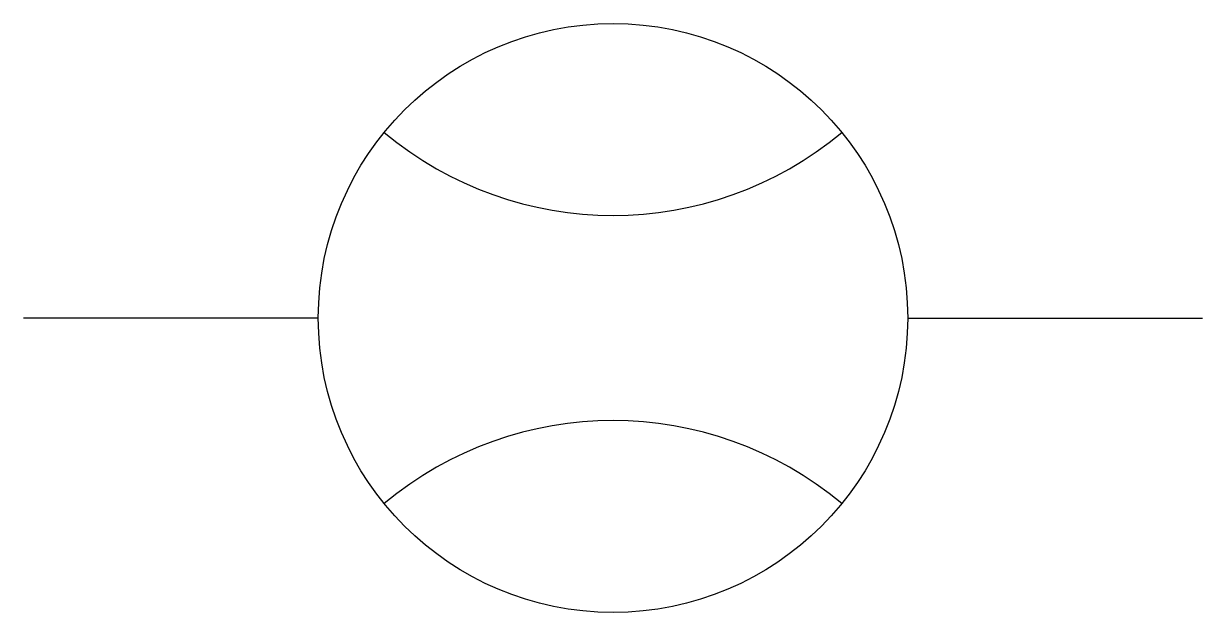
# Model space of a CAD drawing. Header units: millimetres. Extents: x 0 to 20, y -5 to 5.
import ezdxf

# ---------------------------------------------------------------- set-up
doc = ezdxf.new("R2010")
doc.units = ezdxf.units.MM
doc.linetypes.add('K5LT_BASIC', pattern=[0])

msp = doc.modelspace()

# ---------------------------------------------------------------- linework, layer by layer
at = {"color": 1, "linetype": 'K5LT_BASIC'}
for p, q in [((5, 0), (0, 0)), ((15, 0), (20, 0))]:
    msp.add_line(p, q, dxfattribs=at)
msp.add_circle((10, 0), 5, dxfattribs=at)
for centre, start, end in [((10, 7.799), 230.1291, 309.8709), ((10, -7.799), 50.1291, 129.8709)]:
    msp.add_arc(centre, 6.056, start, end, dxfattribs=at)

doc.saveas('drawing.dxf')
